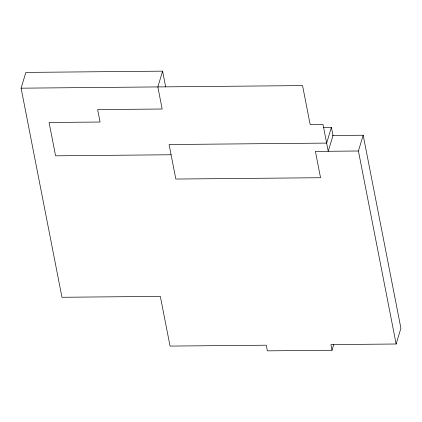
<?xml version="1.0" encoding="UTF-8"?>
<svg xmlns="http://www.w3.org/2000/svg" width="422" height="422" viewBox="0 0 422 422"><rect width="100%" height="100%" fill="white"/><g stroke="black" fill="none" stroke-linecap="round" stroke-linejoin="round"><path stroke-width="0.63" d="M333.744 344.579L332.03 350.255L267.374 350.846L266.271 345.201L170.05 346.082L160.334 296.376L61.965 297.278L21.1 88.177L25.863 72.41L162.597 71.154L165.677 86.927M162.597 71.154L157.839 86.921L162.153 109.008L97.635 109.599L100.061 122.027L49.073 122.496L55.588 155.818L171.095 154.758M323.495 127.391L331.402 127.317L326.644 143.09L169.095 144.535L175.837 179.049L320.551 177.72L315.408 151.398L358.42 151.002L363.184 135.23L332.552 135.515M332.03 350.255L330.927 344.605L396.137 344.004L400.9 328.237L363.184 135.23M21.1 88.177L302.548 85.592L310.154 124.511L322.988 124.39L328.242 151.276L333.005 135.509L331.402 127.317M358.42 151.002L396.137 344.004"/></g></svg>
